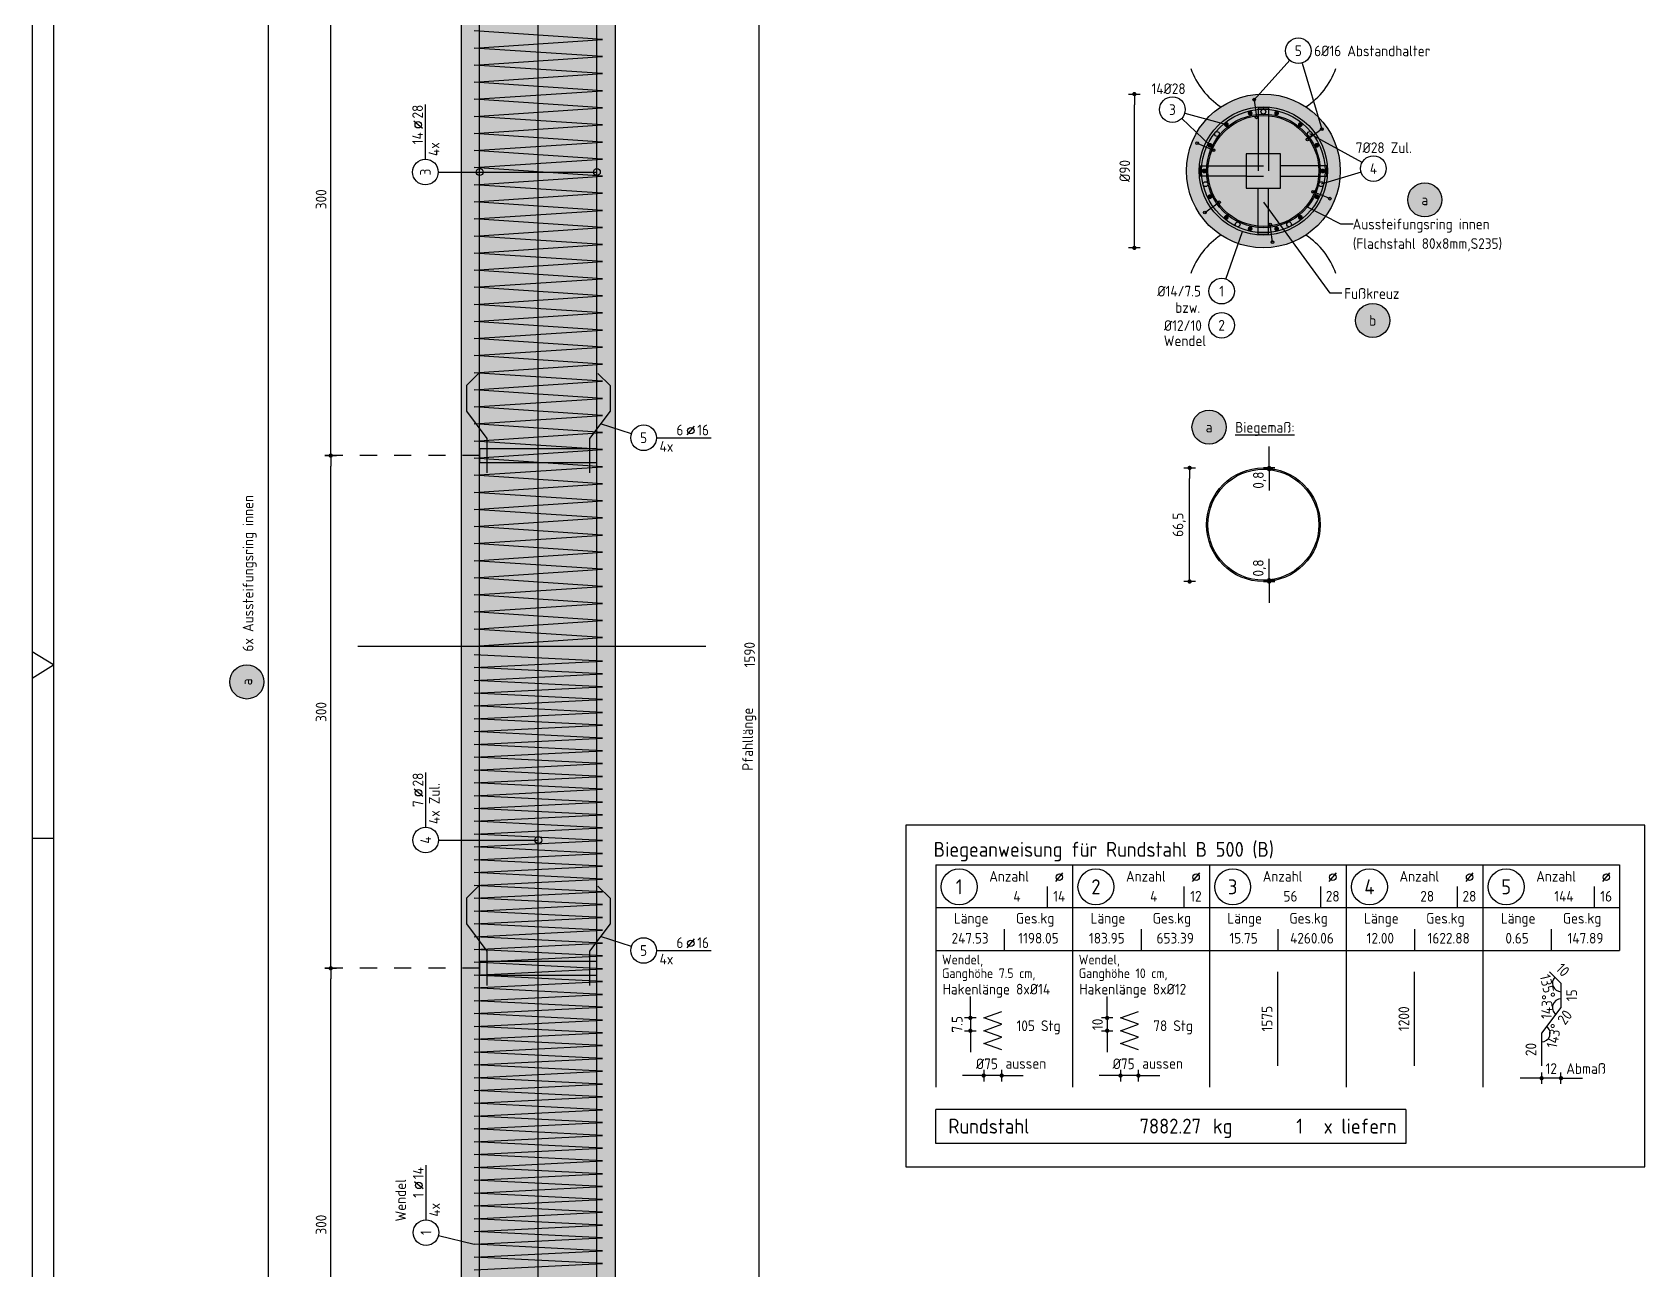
# Model space of a CAD drawing. Extents: x -21.8 to -1.7, y -3.4 to 18.
# Drawn here: x -21.82 to -12.39, y 3.59 to 10.83 of the extents above; entities that cross this region are included whole.
import ezdxf
from ezdxf.enums import TextEntityAlignment as Align

# ---------------------------------------------------------------- set-up
doc = ezdxf.new("R2010")
doc.units = 0
doc.header["$LTSCALE"] = 0.25
for name, pattern in [('AUSGEZOGEN', [1000.01, 1000, 0.01]), ('DASHDOT2', [0.5, 0.25, -0.125, 0, -0.125]), ('DOT', [0.175, 0.05, -0.125])]:
    doc.linetypes.add(name, pattern=pattern)
for name, color, linetype in [('1__LINE_ACI_7', 7, 'Continuous'), ('ACHSEN', 7, 'Continuous'), ('BET-SCHN', 6, 'Continuous'), ('BETON', 7, 'Continuous'), ('grau_hell', 7, 'Continuous'), ('grau_mittel', 7, 'Continuous'), ('HILFE', 7, 'Continuous'), ('MASSE', 7, 'Continuous'), ('POS', 7, 'Continuous'), ('RAHMEN', 7, 'Continuous'), ('RND', 7, 'Continuous'), ('RND_BILD', 7, 'Continuous'), ('STAHL', 7, 'Continuous'), ('TEXT', 7, 'Continuous')]:
    doc.layers.add(name, color=color, linetype=linetype)
doc.layers.add('NOPLOT', color=7, linetype='Continuous', plot=False)
doc.styles.add('txt', font='isocp.shx')
doc.dimstyles.new('DOT_I', dxfattribs={"dimscale": 0.25, "dimtxt": 0.25, "dimasz": 0.25, "dimexe": 0.1, "dimexo": 0.3, "dimgap": 0.1, "dimtad": 1, "dimdec": 3, "dimzin": 3, "dimtxsty": 'txt', "dimblk": 'DOT', "dimblk1": 'DOT', "dimblk2": 'DOT', "dimsah": 1, "dimcen": 0.1, "dimse1": 1, "dimse2": 1, "dimazin": 0, "dimtfac": 1, "dimtdec": 4, "dimtix": 1, "dimtmove": 2, "dimatfit": 3, "dimfxl": 0, "dimtvp": 1, "dimtolj": 1, "dimtzin": 0, "dimarcsym": 0})

# ---------------------------------------------------------------- blocks, each defined once
blk = doc.blocks.new('DINA1')
at = {"layer": 'RAHMEN', "color": 5}
blk.add_line((2, 0.5), (83.6, 0.5), dxfattribs=at)
at = {"layer": 'RAHMEN', "color": 7, "linetype": 'Continuous'}
for p, q in [((42.05, 0.5), (41.74, 0)), ((42.36, 0), (42.05, 0.5))]:
    blk.add_line(p, q, dxfattribs=at)
at = {"layer": 'RAHMEN', "color": 7}
blk.add_line((46.1, 0), (46.1, 0.5), dxfattribs=at)
at = {"layer": 'RAHMEN'}
blk.add_line((0, 0), (84.1, 0), dxfattribs=at)
blk = doc.blocks.new('DOT')
at = {"layer": 'MASSE', "color": 7, "linetype": 'Continuous'}
for p, q in [((0, 0), (-1, 0)), ((0, 0.54), (0, -0.54))]:
    blk.add_line(p, q, dxfattribs=at)
at = {"layer": 'MASSE', "color": 7, "linetype": 'Continuous', "const_width": 0.2}
blk.add_lwpolyline([(-0.1, 0, 1), (0.1, 0, 1)], format="xyb", close=True, dxfattribs=at)
blk = doc.blocks.new('*D28')
at = {"layer": 'Defpoints', "color": 0, "linetype": 'AUSGEZOGEN', "transparency": 16777216}
for p in [(-17.5685, 15.1346), (-17.5685, 15.1346), (-17.5685, -0.7654)]:
    blk.add_point(p, dxfattribs=at)
at = {"layer": 'MASSE', "color": 0, "linetype": 'AUSGEZOGEN', "lineweight": -2, "transparency": 16777216}
blk.add_line((-17.5685, -0.7029), (-17.5685, 15.0721), dxfattribs=at)
at = {"layer": 'MASSE', "color": 0, "linetype": 'AUSGEZOGEN', "lineweight": -2, "transparency": 16777216, "xscale": 0.0625, "yscale": 0.0625, "zscale": 0.0625}
for p, rotation in [((-17.5685, 15.1346), 90), ((-17.5685, -0.7654), 270)]:
    blk.add_blockref('DOT', p, dxfattribs=dict(at, rotation=rotation))
at = {"layer": 'MASSE', "color": 0, "linetype": 'AUSGEZOGEN', "transparency": 16777216, "insert": (-17.6247, 7.1846), "char_height": 0.0625, "attachment_point": 5, "rotation": 90, "style": 'txt'}
blk.add_mtext('\\A1;1590', dxfattribs=at)
blk = doc.blocks.new('RND_LEI')
at = {"layer": 'RND', "color": 7, "linetype": 'Continuous'}
blk.add_line((1.022, 0.066), (1.19, 0.27), dxfattribs=at)
for centre, radius in [((0, 0), 0.3), ((1.106, 0.168), 0.075)]:
    blk.add_circle(centre, radius, dxfattribs=at)
at = {"layer": 'RND', "color": 7, "linetype": 'Continuous', "style": 'txt'}
blk.add_attdef('POSL', text='', height=0.25, dxfattribs=at).set_placement((0, 0), align=Align.MIDDLE)
blk.add_attdef('ANZ', text='', height=0.25, dxfattribs=at).set_placement((0.931, 0.057), align=Align.RIGHT)
for tag, p in [('DUM', (1.253, 0.057)), ('ABSTD', (1.674, 0.057)), ('POSTXT', (0.374, -0.327))]:
    blk.add_attdef(tag, p, '', height=0.25, dxfattribs=at)
blk = doc.blocks.new('*D31')
at = {"layer": 'Defpoints', "color": 0, "linetype": 'AUSGEZOGEN', "transparency": 16777216}
for p in [(-15.3736, 10.4652), (-15.3736, 10.4652), (-15.3736, 9.5652)]:
    blk.add_point(p, dxfattribs=at)
at = {"layer": 'MASSE', "color": 0, "linetype": 'AUSGEZOGEN', "lineweight": -2, "transparency": 16777216}
blk.add_line((-15.3736, 9.6277), (-15.3736, 10.4027), dxfattribs=at)
at = {"layer": 'MASSE', "color": 0, "linetype": 'AUSGEZOGEN', "lineweight": -2, "transparency": 16777216, "xscale": 0.0625, "yscale": 0.0625, "zscale": 0.0625}
for p, rotation in [((-15.3736, 10.4652), 90), ((-15.3736, 9.5652), 270)]:
    blk.add_blockref('DOT', p, dxfattribs=dict(at, rotation=rotation))
at = {"layer": 'MASSE', "color": 0, "linetype": 'AUSGEZOGEN', "transparency": 16777216, "insert": (-15.4298, 10.0152), "char_height": 0.0625, "attachment_point": 5, "rotation": 90, "style": 'txt'}
blk.add_mtext('\\A1;%%C90', dxfattribs=at)
blk = doc.blocks.new('pos_ausz')
at = {"layer": 'grau_hell', "true_color": 0xfcfcfc}
blk.add_hatch(color=7, dxfattribs=at).paths.add_polyline_path([(-0.4, 0, 1), (0.4, 0, 1)])
at = {"layer": 'POS', "color": 1, "linetype": 'Continuous'}
blk.add_circle((0, 0), 0.4, dxfattribs=at)
at = {"layer": 'POS', "color": 7, "linetype": 'Continuous', "style": 'txt'}
blk.add_attdef('POSNAME', text='', height=0.25, dxfattribs=at).set_placement((0, 0), align=Align.MIDDLE)
blk.add_attdef('POSABM', (0.6, 0.05), '', height=0.25, dxfattribs=at)
blk = doc.blocks.new('RND_HIN')
at = {"layer": 'RND', "color": 7, "linetype": 'Continuous'}
blk.add_circle((0, 0), 0.3, dxfattribs=at)
at = {"layer": 'RND', "color": 7, "linetype": 'Continuous', "style": 'txt'}
blk.add_attdef('POSI', text='', height=0.25, dxfattribs=at).set_placement((0, 0), align=Align.MIDDLE)
blk = doc.blocks.new('*D36')
at = {"layer": 'Defpoints', "color": 0, "linetype": 'AUSGEZOGEN', "transparency": 16777216}
for p in [(-20.0751, 5.3496), (-20.0751, 5.3496), (-20.0751, 2.3496)]:
    blk.add_point(p, dxfattribs=at)
at = {"layer": 'MASSE', "color": 0, "linetype": 'AUSGEZOGEN', "lineweight": -2, "transparency": 16777216}
blk.add_line((-20.0751, 2.4121), (-20.0751, 5.2871), dxfattribs=at)
at = {"layer": 'MASSE', "color": 0, "linetype": 'AUSGEZOGEN', "lineweight": -2, "transparency": 16777216, "xscale": 0.0625, "yscale": 0.0625, "zscale": 0.0625}
for p, rotation in [((-20.0751, 5.3496), 90), ((-20.0751, 2.3496), 270)]:
    blk.add_blockref('DOT', p, dxfattribs=dict(at, rotation=rotation))
at = {"layer": 'MASSE', "color": 0, "linetype": 'AUSGEZOGEN', "transparency": 16777216, "insert": (-20.1314, 3.8496), "char_height": 0.0625, "attachment_point": 5, "rotation": 90, "style": 'txt'}
blk.add_mtext('\\A1;300', dxfattribs=at)
blk = doc.blocks.new('*D37')
at = {"layer": 'Defpoints', "color": 0, "linetype": 'AUSGEZOGEN', "transparency": 16777216}
for p in [(-20.0751, 8.3496), (-20.0751, 8.3496), (-20.0751, 5.3496)]:
    blk.add_point(p, dxfattribs=at)
at = {"layer": 'MASSE', "color": 0, "linetype": 'AUSGEZOGEN', "lineweight": -2, "transparency": 16777216}
blk.add_line((-20.0751, 5.4121), (-20.0751, 8.2871), dxfattribs=at)
at = {"layer": 'MASSE', "color": 0, "linetype": 'AUSGEZOGEN', "lineweight": -2, "transparency": 16777216, "xscale": 0.0625, "yscale": 0.0625, "zscale": 0.0625}
for p, rotation in [((-20.0751, 8.3496), 90), ((-20.0751, 5.3496), 270)]:
    blk.add_blockref('DOT', p, dxfattribs=dict(at, rotation=rotation))
at = {"layer": 'MASSE', "color": 0, "linetype": 'AUSGEZOGEN', "transparency": 16777216, "insert": (-20.1314, 6.8496), "char_height": 0.0625, "attachment_point": 5, "rotation": 90, "style": 'txt'}
blk.add_mtext('\\A1;300', dxfattribs=at)
blk = doc.blocks.new('*D38')
at = {"layer": 'Defpoints', "color": 0, "linetype": 'AUSGEZOGEN', "transparency": 16777216}
for p in [(-20.0751, 11.3496), (-20.0751, 11.3496), (-20.0751, 8.3496)]:
    blk.add_point(p, dxfattribs=at)
at = {"layer": 'MASSE', "color": 0, "linetype": 'AUSGEZOGEN', "lineweight": -2, "transparency": 16777216}
blk.add_line((-20.0751, 8.4121), (-20.0751, 11.2871), dxfattribs=at)
at = {"layer": 'MASSE', "color": 0, "linetype": 'AUSGEZOGEN', "lineweight": -2, "transparency": 16777216, "xscale": 0.0625, "yscale": 0.0625, "zscale": 0.0625}
for p, rotation in [((-20.0751, 11.3496), 90), ((-20.0751, 8.3496), 270)]:
    blk.add_blockref('DOT', p, dxfattribs=dict(at, rotation=rotation))
at = {"layer": 'MASSE', "color": 0, "linetype": 'AUSGEZOGEN', "transparency": 16777216, "insert": (-20.1314, 9.8496), "char_height": 0.0625, "attachment_point": 5, "rotation": 90, "style": 'txt'}
blk.add_mtext('\\A1;300', dxfattribs=at)
blk = doc.blocks.new('*D43')
at = {"layer": 'Defpoints', "color": 0, "linetype": 'AUSGEZOGEN', "transparency": 16777216}
for p in [(-14.5852, 8.2777), (-14.5852, 8.2777), (-14.5852, 8.2697)]:
    blk.add_point(p, dxfattribs=at)
at = {"layer": 'MASSE', "color": 0, "linetype": 'AUSGEZOGEN', "lineweight": -2, "transparency": 16777216}
for p, q in [((-14.5852, 8.3402), (-14.5852, 8.4027)), ((-14.5852, 8.2697), (-14.5852, 8.2777)), ((-14.5852, 8.2072), (-14.5852, 8.1447))]:
    blk.add_line(p, q, dxfattribs=at)
at = {"layer": 'MASSE', "color": 0, "linetype": 'AUSGEZOGEN', "lineweight": -2, "transparency": 16777216, "xscale": 0.0625, "yscale": 0.0625, "zscale": 0.0625}
for p, rotation in [((-14.5852, 8.2777), 270), ((-14.5852, 8.2697), 90)]:
    blk.add_blockref('DOT', p, dxfattribs=dict(at, rotation=rotation))
at = {"layer": 'MASSE', "color": 0, "linetype": 'AUSGEZOGEN', "transparency": 16777216, "insert": (-14.6409, 8.2059), "char_height": 0.0625, "attachment_point": 5, "rotation": 90, "style": 'txt'}
blk.add_mtext('\\A1;0,8', dxfattribs=at)
blk = doc.blocks.new('*D44')
at = {"layer": 'Defpoints', "color": 0, "linetype": 'AUSGEZOGEN', "transparency": 16777216}
for p in [(-14.5852, 7.6207), (-14.5852, 7.6207), (-14.5852, 7.6127)]:
    blk.add_point(p, dxfattribs=at)
at = {"layer": 'MASSE', "color": 0, "linetype": 'AUSGEZOGEN', "lineweight": -2, "transparency": 16777216}
for p, q in [((-14.5852, 7.6832), (-14.5852, 7.7457)), ((-14.5852, 7.6127), (-14.5852, 7.6207)), ((-14.5852, 7.5502), (-14.5852, 7.4877))]:
    blk.add_line(p, q, dxfattribs=at)
at = {"layer": 'MASSE', "color": 0, "linetype": 'AUSGEZOGEN', "lineweight": -2, "transparency": 16777216, "xscale": 0.0625, "yscale": 0.0625, "zscale": 0.0625}
for p, rotation in [((-14.5852, 7.6207), 270), ((-14.5852, 7.6127), 90)]:
    blk.add_blockref('DOT', p, dxfattribs=dict(at, rotation=rotation))
at = {"layer": 'MASSE', "color": 0, "linetype": 'AUSGEZOGEN', "transparency": 16777216, "insert": (-14.6416, 7.6919), "char_height": 0.0625, "attachment_point": 5, "rotation": 90, "style": 'txt'}
blk.add_mtext('\\A1;0,8', dxfattribs=at)
blk = doc.blocks.new('*D45')
at = {"layer": 'Defpoints', "color": 0, "linetype": 'AUSGEZOGEN', "transparency": 16777216}
for p in [(-15.0505, 8.2777), (-15.0505, 8.2777), (-15.0505, 7.6127)]:
    blk.add_point(p, dxfattribs=at)
at = {"layer": 'MASSE', "color": 0, "linetype": 'AUSGEZOGEN', "lineweight": -2, "transparency": 16777216}
blk.add_line((-15.0505, 7.6752), (-15.0505, 8.2152), dxfattribs=at)
at = {"layer": 'MASSE', "color": 0, "linetype": 'AUSGEZOGEN', "lineweight": -2, "transparency": 16777216, "xscale": 0.0625, "yscale": 0.0625, "zscale": 0.0625}
for p, rotation in [((-15.0505, 8.2777), 90), ((-15.0505, 7.6127), 270)]:
    blk.add_blockref('DOT', p, dxfattribs=dict(at, rotation=rotation))
at = {"layer": 'MASSE', "color": 0, "linetype": 'AUSGEZOGEN', "transparency": 16777216, "insert": (-15.1114, 7.9452), "char_height": 0.0625, "attachment_point": 5, "rotation": 90, "style": 'txt'}
blk.add_mtext('\\A1;66,5', dxfattribs=at)
blk = doc.blocks.new('*D46')
at = {"layer": 'Defpoints', "color": 0, "linetype": 'AUSGEZOGEN', "transparency": 16777216}
for p in [(-16.2549, 4.7219), (-16.2549, 4.7219), (-16.1499, 4.7219)]:
    blk.add_point(p, dxfattribs=at)
at = {"layer": 'MASSE', "color": 0, "linetype": 'AUSGEZOGEN', "lineweight": -2, "transparency": 16777216}
for p, q in [((-16.3174, 4.7219), (-16.3799, 4.7219)), ((-16.1499, 4.7219), (-16.2549, 4.7219)), ((-16.0874, 4.7219), (-16.0249, 4.7219))]:
    blk.add_line(p, q, dxfattribs=at)
at = {"layer": 'MASSE', "color": 0, "linetype": 'AUSGEZOGEN', "lineweight": -2, "transparency": 16777216, "xscale": 0.0625, "yscale": 0.0625, "zscale": 0.0625}
blk.add_blockref('DOT', (-16.2549, 4.7219), dxfattribs=at)
at = {"layer": 'MASSE', "color": 0, "linetype": 'AUSGEZOGEN', "lineweight": -2, "transparency": 16777216, "xscale": 0.0625, "yscale": 0.0625, "zscale": 0.0625, "rotation": 180}
blk.add_blockref('DOT', (-16.1499, 4.7219), dxfattribs=at)
at = {"layer": 'MASSE', "color": 0, "linetype": 'AUSGEZOGEN', "transparency": 16777216, "insert": (-16.2363, 4.7906), "char_height": 0.0625, "attachment_point": 5, "style": 'txt'}
blk.add_mtext('\\A1;%%C75', dxfattribs=at)
blk = doc.blocks.new('*D47')
at = {"layer": 'Defpoints', "color": 0, "linetype": 'AUSGEZOGEN', "transparency": 16777216}
for p in [(-16.3331, 5.0593), (-16.3331, 4.9843), (-16.3331, 4.9843)]:
    blk.add_point(p, dxfattribs=at)
at = {"layer": 'MASSE', "color": 0, "linetype": 'AUSGEZOGEN', "lineweight": -2, "transparency": 16777216}
for p, q in [((-16.3331, 5.1218), (-16.3331, 5.1843)), ((-16.3331, 5.0593), (-16.3331, 4.9843)), ((-16.3331, 4.9218), (-16.3331, 4.8593))]:
    blk.add_line(p, q, dxfattribs=at)
at = {"layer": 'MASSE', "color": 0, "linetype": 'AUSGEZOGEN', "lineweight": -2, "transparency": 16777216, "xscale": 0.0625, "yscale": 0.0625, "zscale": 0.0625}
for p, rotation in [((-16.3331, 5.0593), 270), ((-16.3331, 4.9843), 90)]:
    blk.add_blockref('DOT', p, dxfattribs=dict(at, rotation=rotation))
at = {"layer": 'MASSE', "color": 0, "linetype": 'AUSGEZOGEN', "transparency": 16777216, "insert": (-16.4103, 5.0218), "char_height": 0.0625, "attachment_point": 5, "rotation": 90, "style": 'txt'}
blk.add_mtext('\\A1;7.5', dxfattribs=at)
blk = doc.blocks.new('*D48')
at = {"layer": 'Defpoints', "color": 0, "linetype": 'AUSGEZOGEN', "transparency": 16777216}
for p in [(-15.4549, 4.7219), (-15.4549, 4.7219), (-15.3499, 4.7219)]:
    blk.add_point(p, dxfattribs=at)
at = {"layer": 'MASSE', "color": 0, "linetype": 'AUSGEZOGEN', "lineweight": -2, "transparency": 16777216}
for p, q in [((-15.5174, 4.7219), (-15.5799, 4.7219)), ((-15.3499, 4.7219), (-15.4549, 4.7219)), ((-15.2874, 4.7219), (-15.2249, 4.7219))]:
    blk.add_line(p, q, dxfattribs=at)
at = {"layer": 'MASSE', "color": 0, "linetype": 'AUSGEZOGEN', "lineweight": -2, "transparency": 16777216, "xscale": 0.0625, "yscale": 0.0625, "zscale": 0.0625}
blk.add_blockref('DOT', (-15.4549, 4.7219), dxfattribs=at)
at = {"layer": 'MASSE', "color": 0, "linetype": 'AUSGEZOGEN', "lineweight": -2, "transparency": 16777216, "xscale": 0.0625, "yscale": 0.0625, "zscale": 0.0625, "rotation": 180}
blk.add_blockref('DOT', (-15.3499, 4.7219), dxfattribs=at)
at = {"layer": 'MASSE', "color": 0, "linetype": 'AUSGEZOGEN', "transparency": 16777216, "insert": (-15.4363, 4.7906), "char_height": 0.0625, "attachment_point": 5, "style": 'txt'}
blk.add_mtext('\\A1;%%C75', dxfattribs=at)
blk = doc.blocks.new('*D49')
at = {"layer": 'Defpoints', "color": 0, "linetype": 'AUSGEZOGEN', "transparency": 16777216}
for p in [(-15.5331, 5.0593), (-15.5331, 4.9843), (-15.5331, 4.9843)]:
    blk.add_point(p, dxfattribs=at)
at = {"layer": 'MASSE', "color": 0, "linetype": 'AUSGEZOGEN', "lineweight": -2, "transparency": 16777216}
for p, q in [((-15.5331, 5.1218), (-15.5331, 5.1843)), ((-15.5331, 5.0593), (-15.5331, 4.9843)), ((-15.5331, 4.9218), (-15.5331, 4.8593))]:
    blk.add_line(p, q, dxfattribs=at)
at = {"layer": 'MASSE', "color": 0, "linetype": 'AUSGEZOGEN', "lineweight": -2, "transparency": 16777216, "xscale": 0.0625, "yscale": 0.0625, "zscale": 0.0625}
for p, rotation in [((-15.5331, 5.0593), 270), ((-15.5331, 4.9843), 90)]:
    blk.add_blockref('DOT', p, dxfattribs=dict(at, rotation=rotation))
at = {"layer": 'MASSE', "color": 0, "linetype": 'AUSGEZOGEN', "transparency": 16777216, "insert": (-15.5893, 5.0218), "char_height": 0.0625, "attachment_point": 5, "rotation": 90, "style": 'txt'}
blk.add_mtext('\\A1;10', dxfattribs=at)
blk = doc.blocks.new('*D50')
at = {"layer": 'Defpoints', "color": 0, "linetype": 'AUSGEZOGEN', "transparency": 16777216}
for p in [(-12.9113, 5.2962), (-12.9132, 5.2274), (-12.8778, 5.2627), (-12.8778, 5.1917)]:
    blk.add_point(p, dxfattribs=at)
at = {"layer": 'RND_BILD', "color": 0, "linetype": 'AUSGEZOGEN', "lineweight": -2, "transparency": 16777216}
blk.add_arc((-12.8778, 5.2627), 0.05, 135, 270, dxfattribs=at)
at = {"layer": 'RND_BILD', "color": 0, "linetype": 'AUSGEZOGEN', "transparency": 16777216, "insert": (-12.9564, 5.2439), "char_height": 0.0625, "attachment_point": 5, "rotation": 283.4686, "style": 'txt'}
blk.add_mtext('\\A1;135°', dxfattribs=at)
blk = doc.blocks.new('*D51')
at = {"layer": 'Defpoints', "color": 0, "linetype": 'AUSGEZOGEN', "transparency": 16777216}
for p in [(-12.8778, 5.1917), (-12.9148, 5.1543), (-12.8778, 5.1207), (-12.9347, 5.0449)]:
    blk.add_point(p, dxfattribs=at)
at = {"layer": 'RND_BILD', "color": 0, "linetype": 'AUSGEZOGEN', "lineweight": -2, "transparency": 16777216}
blk.add_arc((-12.8778, 5.1207), 0.05, 90, 233.1301, dxfattribs=at)
at = {"layer": 'RND_BILD', "color": 0, "linetype": 'AUSGEZOGEN', "transparency": 16777216, "insert": (-12.9607, 5.1241), "char_height": 0.0625, "attachment_point": 5, "rotation": 87.60721, "style": 'txt'}
blk.add_mtext('\\A1;143°', dxfattribs=at)
blk = doc.blocks.new('*D52')
at = {"layer": 'Defpoints', "color": 0, "linetype": 'AUSGEZOGEN', "transparency": 16777216}
for p in [(-12.9347, 5.0449), (-12.9915, 4.9691), (-12.9545, 4.9355), (-12.9915, 4.8744)]:
    blk.add_point(p, dxfattribs=at)
at = {"layer": 'RND_BILD', "color": 0, "linetype": 'AUSGEZOGEN', "lineweight": -2, "transparency": 16777216}
blk.add_arc((-12.9915, 4.9691), 0.05, 270, 53.1301, dxfattribs=at)
at = {"layer": 'RND_BILD', "color": 0, "linetype": 'AUSGEZOGEN', "transparency": 16777216, "insert": (-12.9194, 4.9543), "char_height": 0.0625, "attachment_point": 5, "rotation": 78.39809, "style": 'txt'}
blk.add_mtext('\\A1;143°', dxfattribs=at)
blk = doc.blocks.new('*D53')
at = {"layer": 'Defpoints', "color": 0, "linetype": 'AUSGEZOGEN', "transparency": 16777216}
for p in [(-12.9915, 4.7066), (-12.9915, 4.7066), (-12.8778, 4.7066)]:
    blk.add_point(p, dxfattribs=at)
at = {"layer": 'MASSE', "color": 0, "linetype": 'AUSGEZOGEN', "lineweight": -2, "transparency": 16777216}
for p, q in [((-13.054, 4.7066), (-13.1165, 4.7066)), ((-12.8778, 4.7066), (-12.9915, 4.7066)), ((-12.8153, 4.7066), (-12.7528, 4.7066))]:
    blk.add_line(p, q, dxfattribs=at)
at = {"layer": 'MASSE', "color": 0, "linetype": 'AUSGEZOGEN', "lineweight": -2, "transparency": 16777216, "xscale": 0.0625, "yscale": 0.0625, "zscale": 0.0625}
blk.add_blockref('DOT', (-12.9915, 4.7066), dxfattribs=at)
at = {"layer": 'MASSE', "color": 0, "linetype": 'AUSGEZOGEN', "lineweight": -2, "transparency": 16777216, "xscale": 0.0625, "yscale": 0.0625, "zscale": 0.0625, "rotation": 180}
blk.add_blockref('DOT', (-12.8778, 4.7066), dxfattribs=at)
at = {"layer": 'MASSE', "color": 0, "linetype": 'AUSGEZOGEN', "transparency": 16777216, "insert": (-12.9347, 4.7629), "char_height": 0.0625, "attachment_point": 5, "style": 'txt'}
blk.add_mtext('\\A1;12', dxfattribs=at)
blk = doc.blocks.new('RND_LIS2')
at = {"layer": 'RND', "color": 3, "linetype": 'Continuous'}
for p, q in [((0, 0), (0, -5.2)), ((0, 0), (3.2, 0)), ((3.2, 0), (3.2, -2)), ((2.6, -0.503), (2.6, -1)), ((0, -1), (3.2, -1)), ((1.6, -1.503), (1.6, -2)), ((0, -2), (3.2, -2))]:
    blk.add_line(p, q, dxfattribs=at)
at = {"layer": 'RND', "color": 7, "linetype": 'Continuous'}
blk.add_line((2.805, -0.39), (2.973, -0.186), dxfattribs=at)
at = {"layer": 'RND', "color": 1, "linetype": 'Continuous'}
blk.add_circle((0.545, -0.513), 0.42, dxfattribs=at)
at = {"layer": 'RND', "color": 7, "linetype": 'Continuous'}
blk.add_circle((2.889, -0.288), 0.075, dxfattribs=at)
at = {"layer": 'RND', "color": 7, "linetype": 'Continuous', "style": 'txt'}
for s, p in [('Anzahl', (1.249, -0.391)), ('Länge', (0.42, -1.373)), ('Ges.kg', (1.872, -1.373))]:
    blk.add_text(s, height=0.25, dxfattribs=at).set_placement(p)
at = {"layer": 'RND', "color": 1, "linetype": 'Continuous', "style": 'txt'}
blk.add_attdef('POS1', text='', height=0.35, dxfattribs=at).set_placement((0.545, -0.513), align=Align.MIDDLE)
at = {"layer": 'RND', "color": 7, "linetype": 'Continuous', "style": 'txt'}
for tag, p in [('STK1', (1.897, -0.859)), ('DS1', (2.885, -0.859)), ('LANG1', (0.8, -1.841)), ('GEW', (2.4, -1.841))]:
    blk.add_attdef(tag, text='', height=0.25, dxfattribs=at).set_placement(p, align=Align.CENTER)
blk = doc.blocks.new('RND_SUM')
at = {"layer": 'RND', "color": 5, "linetype": 'Continuous'}
for p, q in [((0, 0), (0, 0.8)), ((11, 0.8), (0, 0.8)), ((11, 0.8), (11, 0)), ((11, 0), (0, 0))]:
    blk.add_line(p, q, dxfattribs=at)
at = {"layer": 'RND', "color": 1, "linetype": 'Continuous', "style": 'txt'}
for s, p in [('Rundstahl', (0.292, 0.235)), ('kg', (6.483, 0.235))]:
    blk.add_text(s, height=0.35, dxfattribs=at).set_placement(p)
blk.add_text('x liefern', height=0.35, dxfattribs=at).set_placement((10.784, 0.235), align=Align.RIGHT)
for tag, p in [('RND-S', (6.203, 0.235)), ('RND-Z', (8.59, 0.235))]:
    blk.add_attdef(tag, text='', height=0.35, dxfattribs=at).set_placement(p, align=Align.RIGHT)

msp = doc.modelspace()

# ---------------------------------------------------------------- hatches: boundary and pattern name
at = {"layer": 'grau_mittel'}
for points in [[(-18.4109, 15.1346), (-19.3109, 15.1346), (-19.3109, -0.7654), (-18.4109, -0.7654)], [(-15.069, 10.0152, 1), (-14.169, 10.0152, 1)]]:
    msp.add_hatch(color=61, dxfattribs=at).paths.add_polyline_path(points)

# ---------------------------------------------------------------- linework, layer by layer
at = {"layer": '1__LINE_ACI_7'}
msp.add_lwpolyline([(-14.719, 9.9152), (-14.519, 9.9152), (-14.519, 10.1152), (-14.719, 10.1152)], close=True, dxfattribs=at)
at = {"layer": 'ACHSEN', "color": 102, "linetype": 'DASHDOT2'}
for p, q in [((-19.2039, 8.3496), (-20.0751, 8.3496)), ((-19.2039, 5.3496), (-20.0751, 5.3496))]:
    msp.add_line(p, q, dxfattribs=at)
at = {"layer": 'BET-SCHN'}
for centre, start, end in [((-14.619, 10.7652), 199.47122, 236.44269), ((-14.619, 10.7652), 303.55731, 340.52878), ((-14.619, 9.2652), 123.55731, 160.52878), ((-14.619, 9.2652), 19.47122, 56.44269)]:
    msp.add_arc(centre, 0.45, start, end, dxfattribs=at)
at = {"layer": 'BETON', "color": 6, "linetype": 'AUSGEZOGEN'}
for p, q in [((-19.3109, -0.7654), (-19.3109, 15.1346)), ((-18.4109, 15.1346), (-18.4109, -0.7654))]:
    msp.add_line(p, q, dxfattribs=at)
msp.add_circle((-14.619, 10.0152), 0.45, dxfattribs=at)
at = {"layer": 'HILFE', "color": 102, "linetype": 'AUSGEZOGEN'}
for p, q in [((-14.649, 10.3852), (-14.589, 10.3852)), ((-14.989, 10.0452), (-14.989, 9.9852)), ((-14.249, 10.0452), (-14.249, 9.9852)), ((-14.2288, 9.3), (-14.6156, 9.8332)), ((-14.649, 9.6452), (-14.589, 9.6452)), ((-14.0938, 9.7046), (-14.1666, 9.7046)), ((-14.1593, 9.3), (-14.2288, 9.3))]:
    msp.add_line(p, q, dxfattribs=at)
at = {"layer": 'NOPLOT', "color": 191, "linetype": 'AUSGEZOGEN'}
msp.add_line((-19.9163, 7.2346), (-17.8797, 7.2346), dxfattribs=at)
at = {"layer": 'POS', "color": 1, "linetype": 'AUSGEZOGEN'}
for centre in [(-13.6746, 9.846), (-13.9794, 9.1405), (-14.9365, 8.5163), (-20.5659, 7.0254)]:
    msp.add_circle(centre, 0.1, dxfattribs=at)
at = {"layer": 'RND', "color": 102, "linetype": 'AUSGEZOGEN'}
for p, q in [((-14.4646, 10.663), (-14.6727, 10.4323)), ((-14.3928, 10.6468), (-14.2764, 10.2591)), ((-14.6727, 10.4323), (-14.6594, 10.3291)), ((-15.0966, 10.3225), (-14.9316, 10.1658)), ((-15.0787, 10.3541), (-14.8353, 10.2865)), ((-14.2764, 10.2591), (-14.3612, 10.1988)), ((-14.041, 10.0649), (-14.3477, 10.2316)), ((-15.007, 10.1772), (-14.9111, 10.1371)), ((-19.4462, 10.0089), (-18.5179, 10.0089)), ((-14.047, 10.0077), (-14.2807, 9.938)), ((-14.9616, 9.7714), (-14.8768, 9.8317)), ((-14.2309, 9.8532), (-14.3269, 9.8933)), ((-14.1666, 9.7046), (-14.3653, 9.8053)), ((-14.8385, 9.3828), (-14.7419, 9.661)), ((-14.5653, 9.5982), (-14.5785, 9.7013)), ((-18.3163, 8.4763), (-18.4961, 8.5359)), ((-19.4445, 6.1002), (-18.8609, 6.1002)), ((-18.3163, 5.4763), (-18.4961, 5.5359)), ((-19.4447, 3.7852), (-19.2359, 3.7346))]:
    msp.add_line(p, q, dxfattribs=at)
at = {"layer": 'RND', "color": 7, "linetype": 'AUSGEZOGEN'}
for p, q in [((-19.5212, 10.0839), (-19.5212, 10.4039)), ((-18.1697, 8.4538), (-17.8497, 8.4538)), ((-19.5195, 6.1752), (-19.5195, 6.4952)), ((-18.1697, 5.4538), (-17.8497, 5.4538)), ((-19.5176, 3.8778), (-19.5176, 4.1978))]:
    msp.add_line(p, q, dxfattribs=at)
at = {"layer": 'RND', "color": 1, "linetype": 'AUSGEZOGEN'}
for p, q in [((-16.2549, 5.0593), (-16.1499, 5.0968)), ((-15.4549, 5.0593), (-15.3499, 5.0968)), ((-16.1499, 5.0218), (-16.2549, 5.0593)), ((-16.2549, 4.9843), (-16.1499, 5.0218)), ((-15.3499, 5.0218), (-15.4549, 5.0593)), ((-15.4549, 4.9843), (-15.3499, 5.0218)), ((-16.1499, 4.9468), (-16.2549, 4.9843)), ((-16.2549, 4.9093), (-16.1499, 4.9468)), ((-16.1499, 4.8718), (-16.2549, 4.9093)), ((-15.3499, 4.9468), (-15.4549, 4.9843)), ((-15.4549, 4.9093), (-15.3499, 4.9468)), ((-15.3499, 4.8718), (-15.4549, 4.9093))]:
    msp.add_line(p, q, dxfattribs=at)
at = {"layer": 'RND', "color": 102, "linetype": 'AUSGEZOGEN'}
msp.add_lwpolyline([(-20.439, -0.7654), (-20.439, 15.1346)], dxfattribs=at)
at = {"layer": 'RND', "color": 1, "linetype": 'AUSGEZOGEN'}
for points in [[(-19.2039, -0.6904), (-19.2039, 15.0596)], [(-18.5179, -0.6904), (-18.5179, 15.0596)], [(-18.8609, -0.6904), (-18.8609, 11.3096)], [(-19.2359, 7.2346), (-18.4859, 7.2846), (-19.2359, 7.3346), (-18.4859, 7.3846), (-19.2359, 7.4346), (-18.4859, 7.4846), (-19.2359, 7.5346), (-18.4859, 7.5846), (-19.2359, 7.6346), (-18.4859, 7.6846), (-19.2359, 7.7346), (-18.4859, 7.7846), (-19.2359, 7.8346), (-18.4859, 7.8846), (-19.2359, 7.9346), (-18.4859, 7.9846), (-19.2359, 8.0346), (-18.4859, 8.0846), (-19.2359, 8.1346), (-18.4859, 8.1846), (-19.2359, 8.2346), (-18.4859, 8.2846), (-19.2359, 8.3346), (-18.4859, 8.3846), (-19.2359, 8.4346), (-18.4859, 8.4846), (-19.2359, 8.5346), (-18.4859, 8.5846), (-19.2359, 8.6346), (-18.4859, 8.6846), (-19.2359, 8.7346), (-18.4859, 8.7846), (-19.2359, 8.8346), (-18.4859, 8.8846), (-19.2359, 8.9346), (-18.4859, 8.9846), (-19.2359, 9.0346), (-18.4859, 9.0846), (-19.2359, 9.1346), (-18.4859, 9.1846), (-19.2359, 9.2346), (-18.4859, 9.2846), (-19.2359, 9.3346), (-18.4859, 9.3846), (-19.2359, 9.4346), (-18.4859, 9.4846), (-19.2359, 9.5346), (-18.4859, 9.5846), (-19.2359, 9.6346), (-18.4859, 9.6846), (-19.2359, 9.7346), (-18.4859, 9.7846), (-19.2359, 9.8346), (-18.4859, 9.8846), (-19.2359, 9.9346), (-18.4859, 9.9846), (-19.2359, 10.0346), (-18.4859, 10.0846), (-19.2359, 10.1346), (-18.4859, 10.1846), (-19.2359, 10.2346), (-18.4859, 10.2846), (-19.2359, 10.3346), (-18.4859, 10.3846), (-19.2359, 10.4346), (-18.4859, 10.4846), (-19.2359, 10.5346), (-18.4859, 10.5846), (-19.2359, 10.6346), (-18.4859, 10.6846), (-19.2359, 10.7346), (-18.4859, 10.7846), (-19.2359, 10.8346)], [(-19.2102, 8.8303), (-19.2809, 8.7596), (-19.2809, 8.6096), (-19.1609, 8.4496), (-19.1609, 8.2496)], [(-18.5116, 8.8303), (-18.4409, 8.7596), (-18.4409, 8.6096), (-18.5609, 8.4496), (-18.5609, 8.2496)], [(-19.2359, 3.5846), (-18.4859, 3.6221), (-19.2359, 3.6596), (-18.4859, 3.6971), (-19.2359, 3.7346), (-18.4859, 3.7721), (-19.2359, 3.8096), (-18.4859, 3.8471), (-19.2359, 3.8846), (-18.4859, 3.9221), (-19.2359, 3.9596), (-18.4859, 3.9971), (-19.2359, 4.0346), (-18.4859, 4.0721), (-19.2359, 4.1096), (-18.4859, 4.1471), (-19.2359, 4.1846), (-18.4859, 4.2221), (-19.2359, 4.2596), (-18.4859, 4.2971), (-19.2359, 4.3346), (-18.4859, 4.3721), (-19.2359, 4.4096), (-18.4859, 4.4471), (-19.2359, 4.4846), (-18.4859, 4.5221), (-19.2359, 4.5596), (-18.4859, 4.5971), (-19.2359, 4.6346), (-18.4859, 4.6721), (-19.2359, 4.7096), (-18.4859, 4.7471), (-19.2359, 4.7846), (-18.4859, 4.8221), (-19.2359, 4.8596), (-18.4859, 4.8971), (-19.2359, 4.9346), (-18.4859, 4.9721), (-19.2359, 5.0096), (-18.4859, 5.0471), (-19.2359, 5.0846), (-18.4859, 5.1221), (-19.2359, 5.1596), (-18.4859, 5.1971), (-19.2359, 5.2346), (-18.4859, 5.2721), (-19.2359, 5.3096), (-18.4859, 5.3471), (-19.2359, 5.3846), (-18.4859, 5.4221), (-19.2359, 5.4596), (-18.4859, 5.4971), (-19.2359, 5.5346), (-18.4859, 5.5721), (-19.2359, 5.6096), (-18.4859, 5.6471), (-19.2359, 5.6846), (-18.4859, 5.7221), (-19.2359, 5.7596), (-18.4859, 5.7971), (-19.2359, 5.8346), (-18.4859, 5.8721), (-19.2359, 5.9096), (-18.4859, 5.9471), (-19.2359, 5.9846), (-18.4859, 6.0221), (-19.2359, 6.0596), (-18.4859, 6.0971), (-19.2359, 6.1346), (-18.4859, 6.1721), (-19.2359, 6.2096), (-18.4859, 6.2471), (-19.2359, 6.2846), (-18.4859, 6.3221), (-19.2359, 6.3596), (-18.4859, 6.3971), (-19.2359, 6.4346), (-18.4859, 6.4721), (-19.2359, 6.5096), (-18.4859, 6.5471), (-19.2359, 6.5846), (-18.4859, 6.6221), (-19.2359, 6.6596), (-18.4859, 6.6971), (-19.2359, 6.7346), (-18.4859, 6.7721), (-19.2359, 6.8096), (-18.4859, 6.8471), (-19.2359, 6.8846), (-18.4859, 6.9221), (-19.2359, 6.9596), (-18.4859, 6.9971), (-19.2359, 7.0346), (-18.4859, 7.0721), (-19.2359, 7.1096), (-18.4859, 7.1471), (-19.2359, 7.1846)], [(-19.2102, 5.8303), (-19.2809, 5.7596), (-19.2809, 5.6096), (-19.1609, 5.4496), (-19.1609, 5.2496)], [(-18.5116, 5.8303), (-18.4409, 5.7596), (-18.4409, 5.6096), (-18.5609, 5.4496), (-18.5609, 5.2496)]]:
    msp.add_lwpolyline(points, dxfattribs=at)
at = {"layer": 'RND', "color": 7, "linetype": 'AUSGEZOGEN', "const_width": 0.014}
for points in [[(-14.8423, 10.2865, 1), (-14.8283, 10.2865, 1)], [(-14.7032, 10.3535, 1), (-14.6892, 10.3535, 1)], [(-14.5488, 10.3535, 1), (-14.5348, 10.3535, 1)], [(-14.4096, 10.2865, 1), (-14.3956, 10.2865, 1)], [(-14.9386, 10.1658, 1), (-14.9246, 10.1658, 1)], [(-14.3134, 10.1658, 1), (-14.2994, 10.1658, 1)], [(-14.973, 10.0152, 1), (-14.959, 10.0152, 1)], [(-14.279, 10.0152, 1), (-14.265, 10.0152, 1)], [(-14.9386, 9.8647, 1), (-14.9246, 9.8647, 1)], [(-14.3134, 9.8647, 1), (-14.2994, 9.8647, 1)], [(-14.8423, 9.7439, 1), (-14.8283, 9.7439, 1)], [(-14.4096, 9.7439, 1), (-14.3956, 9.7439, 1)], [(-14.7032, 9.6769, 1), (-14.6892, 9.6769, 1)], [(-14.5488, 9.6769, 1), (-14.5348, 9.6769, 1)]]:
    msp.add_lwpolyline(points, format="xyb", close=True, dxfattribs=at)
at = {"layer": 'RND', "color": 1, "linetype": 'AUSGEZOGEN'}
for radius in [0.375, 0.361]:
    msp.add_circle((-14.619, 10.0152), radius, dxfattribs=at)
at = {"layer": 'RND', "color": 102, "linetype": 'AUSGEZOGEN'}
for centre in [(-14.6727, 10.4323), (-14.6594, 10.3291), (-14.3612, 10.1988), (-14.2764, 10.2591), (-15.007, 10.1772), (-14.9111, 10.1371), (-14.8768, 9.8317), (-14.3269, 9.8933), (-14.2309, 9.8532), (-14.9616, 9.7714), (-14.5785, 9.7013), (-14.5653, 9.5982)]:
    msp.add_circle(centre, 0.008, dxfattribs=at)
at = {"layer": 'RND', "color": 7, "linetype": 'AUSGEZOGEN'}
for centre, radius in [((-14.619, 10.3622), 0.014), ((-14.8903, 10.2316), 0.014), ((-14.3477, 10.2316), 0.014), ((-19.2039, 10.0089), 0.02), ((-18.5179, 10.0089), 0.02), ((-14.9573, 9.938), 0.014), ((-14.2807, 9.938), 0.014), ((-14.7696, 9.7026), 0.014), ((-14.4684, 9.7026), 0.014), ((-18.8609, 6.1002), 0.02)]:
    msp.add_circle(centre, radius, dxfattribs=at)
at = {"layer": 'RND_BILD', "color": 1, "linetype": 'AUSGEZOGEN'}
for points in [[(-14.5347, 4.7797), (-14.5347, 5.3297)], [(-13.7347, 4.7797), (-13.7347, 5.3297)], [(-12.9448, 5.3297), (-12.8778, 5.2627), (-12.8778, 5.1207), (-12.9915, 4.9691), (-12.9915, 4.7797)]]:
    msp.add_lwpolyline(points, dxfattribs=at)
at = {"layer": 'STAHL', "color": 102, "linetype": 'AUSGEZOGEN'}
for p, q in [((-14.649, 10.3852), (-14.649, 10.1152)), ((-14.589, 10.3852), (-14.589, 10.1152)), ((-14.989, 10.0452), (-14.719, 10.0452)), ((-14.249, 10.0452), (-14.519, 10.0452)), ((-14.719, 9.9852), (-14.989, 9.9852)), ((-14.649, 9.6452), (-14.649, 9.9152)), ((-14.589, 9.6452), (-14.589, 9.9152)), ((-14.519, 9.9852), (-14.249, 9.9852))]:
    msp.add_line(p, q, dxfattribs=at)
at = {"layer": 'STAHL', "color": 102, "linetype": 'DOT', "ltscale": 0.7}
for p, q in [((-14.649, 10.1152), (-14.649, 9.9152)), ((-14.589, 10.1152), (-14.589, 9.9152)), ((-14.719, 10.0452), (-14.519, 10.0452)), ((-14.719, 9.9852), (-14.519, 9.9852))]:
    msp.add_line(p, q, dxfattribs=at)
at = {"layer": 'STAHL', "color": 102, "linetype": 'AUSGEZOGEN'}
for points in [[(-19.2039, 8.3096), (-18.5179, 8.3096), (-18.5179, 8.3896), (-19.2039, 8.3896)], [(-19.2039, 5.3096), (-18.5179, 5.3096), (-18.5179, 5.3896), (-19.2039, 5.3896)]]:
    msp.add_lwpolyline(points, close=True, dxfattribs=at)
for centre, radius in [((-14.619, 10.0152), 0.3325), ((-14.619, 10.0152), 0.3245), ((-14.619, 7.9452), 0.3325), ((-14.619, 7.9452), 0.3245)]:
    msp.add_circle(centre, radius, dxfattribs=at)
at = {"layer": 'TEXT', "color": 1, "linetype": 'AUSGEZOGEN'}
msp.add_lwpolyline([(-16.7111, 4.1874), (-12.3878, 4.1874), (-12.3878, 6.1866), (-16.7111, 6.1866)], close=True, dxfattribs=at)

# ---------------------------------------------------------------- block references
at = {"layer": 'POS', "color": 7, "linetype": 'AUSGEZOGEN', "xscale": 0.25, "yscale": 0.25, "zscale": 0.25}
for p, values in [((-13.6746, 9.846), {'POSNAME': 'a'}), ((-13.9794, 9.1405), {'POSNAME': 'b'}), ((-14.9365, 8.5163), {'POSNAME': 'a'})]:
    msp.add_blockref('pos_ausz', p, dxfattribs=at).add_auto_attribs(values)
at = {"layer": 'POS', "color": 7, "linetype": 'AUSGEZOGEN', "xscale": 0.25, "yscale": 0.25, "zscale": 0.25, "rotation": 90}
msp.add_blockref('pos_ausz', (-20.5659, 7.0254), dxfattribs=at).add_auto_attribs({'POSNAME': 'a'})
at = {"layer": 'RAHMEN', "xscale": 0.25, "yscale": 0.25, "zscale": 0.25, "rotation": 270}
msp.add_blockref('DINA1', (-21.8212, 17.637), dxfattribs=at)
at = {"layer": 'RND', "color": 7, "linetype": 'AUSGEZOGEN', "xscale": 0.25, "yscale": 0.25, "zscale": 0.25}
for name, p, values in [('RND_HIN', (-14.4144, 10.7186), {'POSI': '5'}), ('RND_HIN', (-15.151, 10.3741), {'POSI': '3'}), ('RND_HIN', (-13.9751, 10.0291), {'POSI': '4'}), ('RND_HIN', (-14.8631, 9.312), {'POSI': '1'}), ('RND_HIN', (-14.8631, 9.1123), {'POSI': '2'}), ('RND_LEI', (-18.2447, 8.4538), {'POSL': '5', 'DUM': '16', 'ANZ': '6', 'POSTXT': '4x'}), ('RND_LEI', (-18.2447, 5.4538), {'POSL': '5', 'DUM': '16', 'ANZ': '6', 'POSTXT': '4x'})]:
    msp.add_blockref(name, p, dxfattribs=at).add_auto_attribs(values)
at = {"layer": 'RND', "color": 7, "linetype": 'AUSGEZOGEN', "xscale": 0.25, "yscale": 0.25, "zscale": 0.25, "rotation": 90}
for p, values in [((-19.5212, 10.0089), {'POSL': '3', 'DUM': '28', 'ANZ': '14', 'POSTXT': '4x'}), ((-19.5195, 6.1002), {'POSL': '4', 'DUM': '28', 'ANZ': '7', 'POSTXT': '4x Zul.'}), ((-19.5176, 3.8028), {'POSL': '1', 'DUM': '14', 'ANZ': '1', 'POSTXT': '4x'})]:
    msp.add_blockref('RND_LEI', p, dxfattribs=at).add_auto_attribs(values)
at = {"layer": 'RND_BILD', "color": 6, "linetype": 'AUSGEZOGEN', "xscale": 0.25, "yscale": 0.25, "zscale": 0.25}
msp.add_blockref('RND_LIS2', (-16.5347, 5.9547), dxfattribs=at).add_auto_attribs({'POS1': '1', 'STK1': '4', 'DS1': '14', 'LANG1': '247.53', 'GEW': '1198.05'})
at = {"layer": 'RND_BILD', "color": 7, "linetype": 'AUSGEZOGEN', "xscale": 0.25, "yscale": 0.25, "zscale": 0.25}
for name, p, values in [('RND_LIS2', (-15.7347, 5.9547), {'POS1': '2', 'STK1': '4', 'DS1': '12', 'LANG1': '183.95', 'GEW': '653.39'}), ('RND_LIS2', (-14.9347, 5.9547), {'POS1': '3', 'STK1': '56', 'DS1': '28', 'LANG1': '15.75', 'GEW': '4260.06'}), ('RND_LIS2', (-14.1347, 5.9547), {'POS1': '4', 'STK1': '28', 'DS1': '28', 'LANG1': '12.00', 'GEW': '1622.88'}), ('RND_LIS2', (-13.3347, 5.9547), {'POS1': '5', 'STK1': '144', 'DS1': '16', 'LANG1': '0.65', 'GEW': '147.89'}), ('RND_SUM', (-16.5347, 4.3236), {'RND-S': '7882.27', 'RND-Z': '1'})]:
    msp.add_blockref(name, p, dxfattribs=at).add_auto_attribs(values)

# ---------------------------------------------------------------- texts
at = {"layer": 'RND', "color": 7, "linetype": 'AUSGEZOGEN', "style": 'txt'}
for s, p in [('Wendel, ', (-16.499, 5.3727)), ('Wendel, ', (-15.699, 5.3727)), ('Ganghöhe 7.5 cm,', (-16.499, 5.2925)), ('Ganghöhe 10 cm,', (-15.699, 5.2925))]:
    msp.add_text(s, height=0.05625, dxfattribs=at).set_placement(p)
at = {"layer": 'RND_BILD', "color": 7, "linetype": 'AUSGEZOGEN', "style": 'txt'}
for s, rotation, p in [('10', 315, (-12.8671, 5.3404)), ('15', 90, (-12.8153, 5.1917)), ('1575', 90, (-14.5972, 5.0547)), ('1200', 90, (-13.7972, 5.0547)), ('20', 53.1301, (-12.8558, 5.063)), ('20', 90, (-13.054, 4.8744))]:
    msp.add_text(s, height=0.063, rotation=rotation, dxfattribs=at).set_placement(p, align=Align.MIDDLE)
for s, p in [('Hakenlänge 8x%%C14', (-16.4957, 5.1963)), ('Hakenlänge 8x%%C12', (-15.6957, 5.1963)), ('105 Stg', (-16.063, 4.9823)), ('78 Stg', (-15.263, 4.9823))]:
    msp.add_text(s, height=0.0625, dxfattribs=at).set_placement(p)
at = {"layer": 'TEXT', "color": 7, "linetype": 'AUSGEZOGEN', "style": 'txt'}
for s, p in [('6%%C16 Abstandhalter', (-14.3217, 10.6865)), ('14%%C28', (-15.2735, 10.4652)), ('7%%C28 Zul.', (-14.0783, 10.1202)), ('Aussteifungsring innen', (-14.0967, 9.6735)), ('(Flachstahl 80x8mm,S235)', (-14.0955, 9.5592)), ('%%C14/7.5', (-15.2397, 9.2806)), ('bzw.', (-15.1345, 9.1848)), ('Fußkreuz', (-14.1461, 9.2667)), ('%%C12/10', (-15.2008, 9.0794)), ('Wendel', (-15.2015, 8.9903)), ('%%UBiegemaß:', (-14.784, 8.4838)), ('aussen', (-16.1275, 4.762)), ('aussen', (-15.3275, 4.762)), ('Abmaß', (-12.8469, 4.7318))]:
    msp.add_text(s, height=0.0625, dxfattribs=at).set_placement(p)
at = {"layer": 'TEXT', "color": 7, "linetype": 'DASHDOT2', "style": 'txt'}
msp.add_text('6x Aussteifungsring innen', height=0.0625, rotation=90, dxfattribs=at).set_placement((-20.5277, 7.2029))
at = {"layer": 'TEXT', "color": 7, "linetype": 'AUSGEZOGEN', "style": 'txt'}
for s, p in [('Pfahllänge', (-17.605, 6.5052)), ('Wendel', (-19.635, 3.8681))]:
    msp.add_text(s, height=0.0625, rotation=90, dxfattribs=at).set_placement(p)
at = {"layer": 'TEXT', "color": 1, "linetype": 'AUSGEZOGEN', "style": 'txt'}
msp.add_text('Biegeanweisung für Rundstahl B 500 (B)', height=0.0875, dxfattribs=at).set_placement((-16.548, 6.0019))

# ---------------------------------------------------------------- dimensions: what is measured, and where the dimension line sits
at = {"layer": 'MASSE', "color": 7, "linetype": 'AUSGEZOGEN'}
for base, p1, p2, override, picture, middle in [((-17.5685, 15.1346), (-17.5685, -0.7654), (-17.5685, 15.1346), {"dimdec": 0, "dimlfac": 100}, '*D28', (-17.6247, 7.1846)), ((-20.0751, 11.3496), (-20.0751, 8.3496), (-20.0751, 11.3496), {"dimdec": 0, "dimlfac": 100}, '*D38', (-20.1314, 9.8496)), ((-20.0751, 8.3496), (-20.0751, 5.3496), (-20.0751, 8.3496), {"dimdec": 0, "dimlfac": 100}, '*D37', (-20.1314, 6.8496)), ((-15.0505, 8.2777), (-15.0505, 7.6127), (-15.0505, 8.2777), {"dimscale": 0.25, "dimdec": 1, "dimlfac": 100}, '*D45', (-15.1114, 7.9452)), ((-20.0751, 5.3496), (-20.0751, 2.3496), (-20.0751, 5.3496), {"dimdec": 0, "dimlfac": 100}, '*D36', (-20.1314, 3.8496))]:
    dim = msp.add_linear_dim(base=base, p1=p1, p2=p2, angle=90, dimstyle='DOT_I', override=override, dxfattribs=at)
    dim.commit()
    dim.dimension.update_dxf_attribs({"geometry": picture, "text_midpoint": middle})
for base, p1, p2, text, override, picture, middle in [((-15.3736, 10.4652), (-15.3736, 9.5652), (-15.3736, 10.4652), '%%C<>', {"dimscale": 0.25, "dimdec": 0, "dimlfac": 100}, '*D31', (-15.4298, 10.0152)), ((-15.5331, 4.9843), (-15.5331, 5.0593), (-15.5331, 4.9843), '10', {"dimscale": 0.25, "dimdec": 1, "dimlfac": 100}, '*D49', (-15.5893, 5.0218))]:
    dim = msp.add_linear_dim(base=base, p1=p1, p2=p2, angle=90, text=text, dimstyle='DOT_I', override=override, dxfattribs=at)
    dim.commit()
    dim.dimension.update_dxf_attribs({"geometry": picture, "text_midpoint": middle})
for base, p1, p2, picture, middle in [((-14.5852, 8.2777), (-14.5852, 8.2697), (-14.5852, 8.2777), '*D43', (-14.6409, 8.2059)), ((-14.5852, 7.6207), (-14.5852, 7.6127), (-14.5852, 7.6207), '*D44', (-14.6416, 7.6919))]:
    dim = msp.add_linear_dim(base=base, p1=p1, p2=p2, angle=90, dimstyle='DOT_I', override={"dimscale": 0.25, "dimdec": 1, "dimlfac": 100}, dxfattribs=at)
    dim.commit()
    dim.dimension.update_dxf_attribs({"geometry": picture, "text_midpoint": middle, "dimtype": 160})
dim = msp.add_linear_dim(base=(-16.3331, 4.9843), p1=(-16.3331, 5.0593), p2=(-16.3331, 4.9843), angle=90, text='7.5', dimstyle='DOT_I', override={"dimdec": 1, "dimlfac": 100}, dxfattribs=at)
dim.commit()
dim.dimension.update_dxf_attribs({"geometry": '*D47', "text_midpoint": (-16.4103, 5.0218), "dimtype": 160})
for base, p1, p2, picture, middle in [((-16.2549, 4.7219), (-16.1499, 4.7219), (-16.2549, 4.7219), '*D46', (-16.2363, 4.7906)), ((-15.4549, 4.7219), (-15.3499, 4.7219), (-15.4549, 4.7219), '*D48', (-15.4363, 4.7906))]:
    dim = msp.add_linear_dim(base=base, p1=p1, p2=p2, text='%%C75', dimstyle='DOT_I', override={"dimscale": 0.25, "dimdec": 1, "dimlfac": 100}, dxfattribs=at)
    dim.commit()
    dim.dimension.update_dxf_attribs({"geometry": picture, "text_midpoint": middle, "dimtype": 160})
dim = msp.add_linear_dim(base=(-12.9915, 4.7066), p1=(-12.8778, 4.7066), p2=(-12.9915, 4.7066), text='12', dimstyle='DOT_I', override={"dimscale": 0.25, "dimdec": 1, "dimlfac": 100}, dxfattribs=at)
dim.commit()
dim.dimension.update_dxf_attribs({"geometry": '*D53', "text_midpoint": (-12.9347, 4.7629)})
at = {"layer": 'RND_BILD', "color": 7, "linetype": 'AUSGEZOGEN'}
for base, center, p1, p2, override, picture, middle in [((-12.9132, 5.2274), (-12.8778, 5.2627), (-12.8778, 5.1917), (-12.9113, 5.2962), {"dimscale": 0.25, "dimdec": 0, "dimlfac": 100, "dimadec": 0}, '*D50', (-12.9564, 5.2439)), ((-12.9148, 5.1543), (-12.8778, 5.1207), (-12.9347, 5.0449), (-12.8778, 5.1917), {"dimscale": 0.25, "dimdec": 1, "dimlfac": 100, "dimadec": 0}, '*D51', (-12.9607, 5.1241)), ((-12.9545, 4.9355), (-12.9915, 4.9691), (-12.9915, 4.8744), (-12.9347, 5.0449), {"dimscale": 0.25, "dimdec": 0, "dimlfac": 100, "dimadec": 0}, '*D52', (-12.9194, 4.9543))]:
    dim = msp.add_angular_dim_3p(base=base, center=center, p1=p1, p2=p2, dimstyle='DOT_I', override=override, dxfattribs=at)
    dim.commit()
    dim.dimension.update_dxf_attribs({"geometry": picture, "text_midpoint": middle, "dimtype": 165})

doc.saveas('drawing.dxf')
